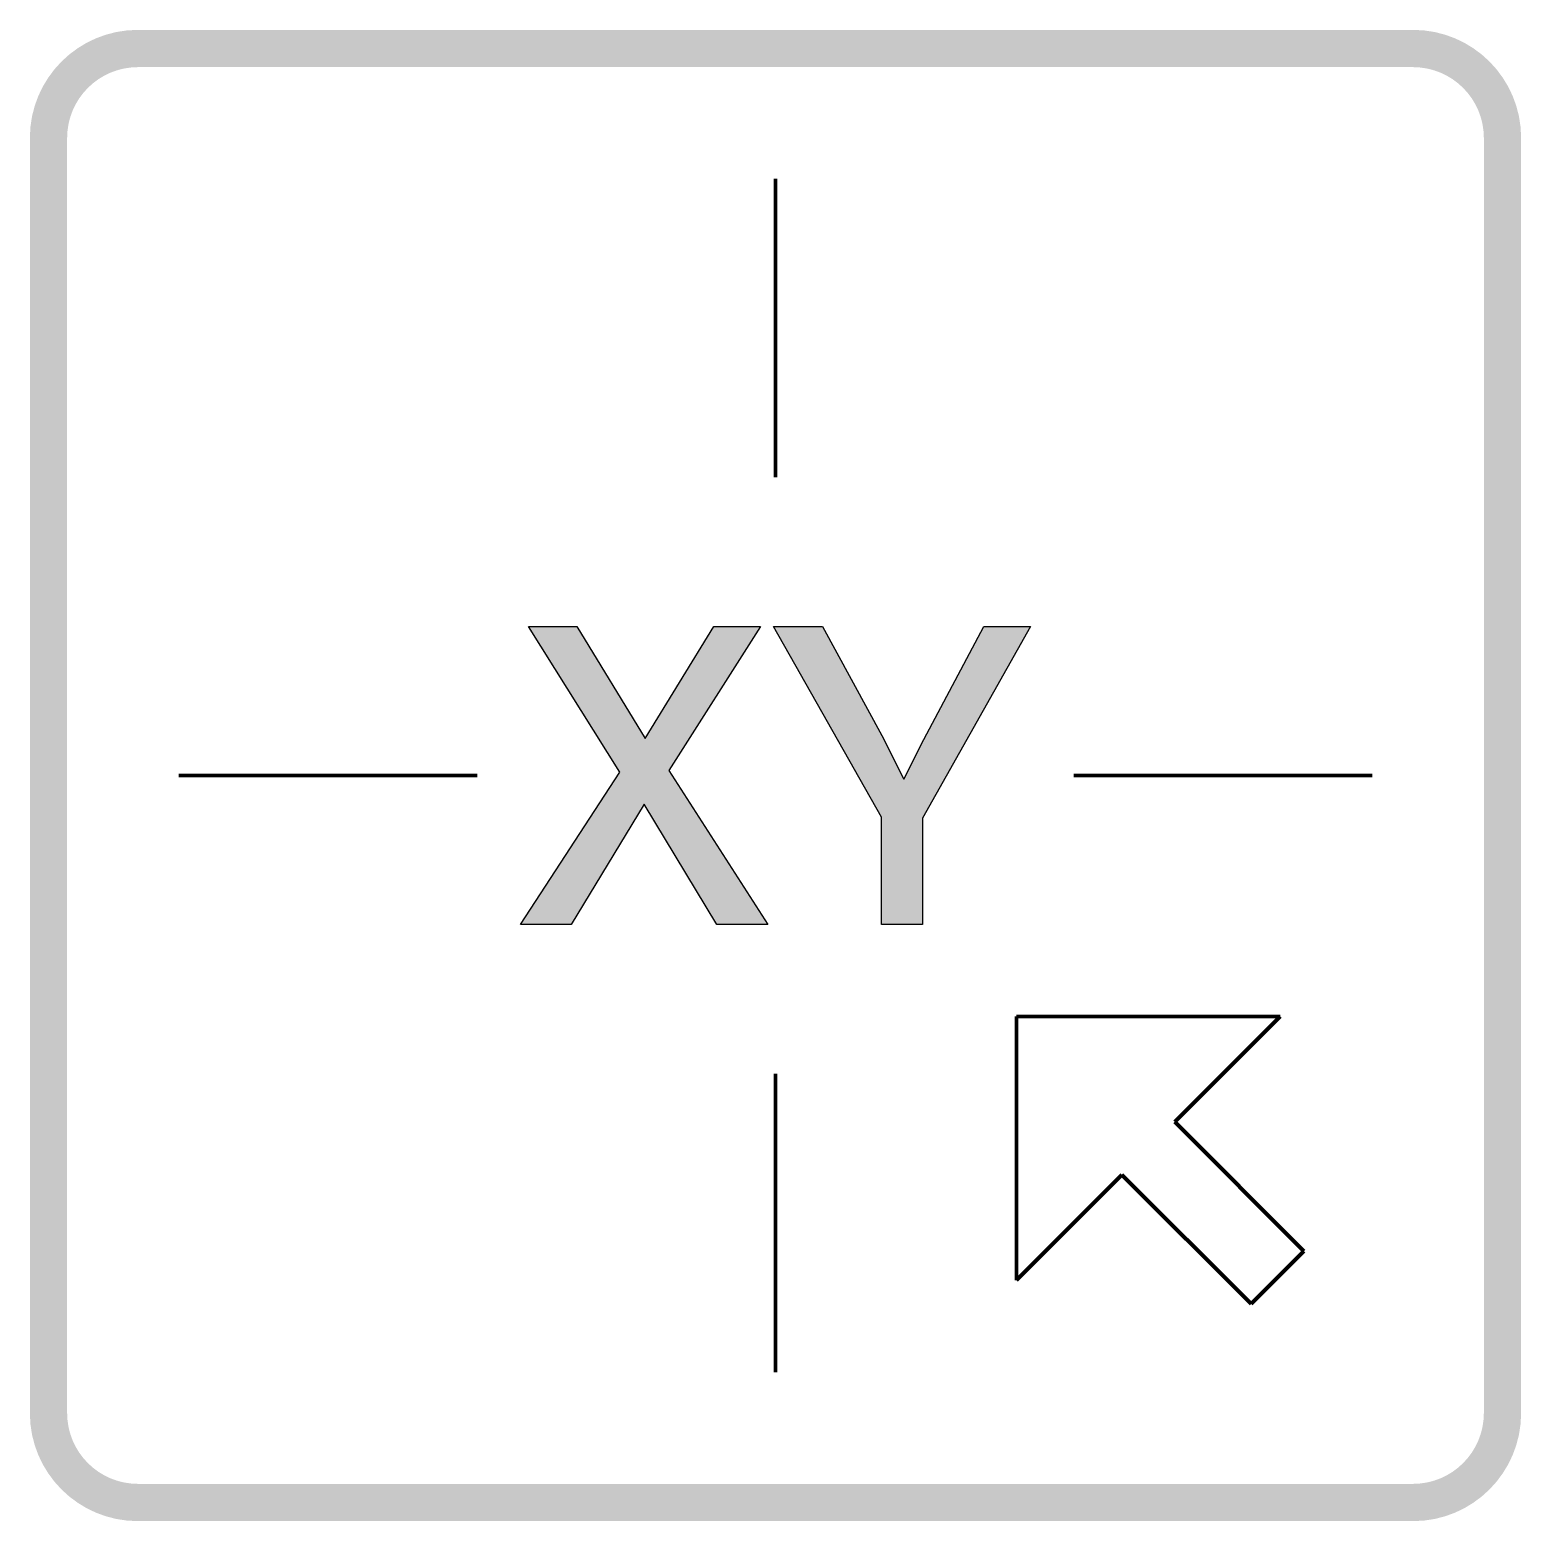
# Model space of a CAD drawing. Header units: millimetres. Extents: x -100 to 100, y -100 to 100.
import ezdxf

# ---------------------------------------------------------------- set-up
doc = ezdxf.new("R2010")
doc.units = ezdxf.units.MM
doc.layers.get('0').update_dxf_attribs({"color": 178, "lineweight": 25, "true_color": 0x000000})

msp = doc.modelspace()

# ---------------------------------------------------------------- hatches: boundary and pattern name
h = msp.add_hatch(color=256)
edge = h.paths.add_edge_path(flags=0)
edge.add_line((100, -85.5), (100, 85.5))
edge.add_arc((85.5, 85.5), 14.5, 0, 90)
edge.add_line((85.5, 100), (-85.5, 100))
edge.add_arc((-85.5, 85.5), 14.5, 90, 180)
edge.add_line((-100, 85.5), (-100, -85.5))
edge.add_arc((-85.5, -85.5), 14.5, 180, 270)
edge.add_line((-85.5, -100), (85.5, -100))
edge.add_arc((85.5, -85.5), 14.5, 270, 360)
edge = h.paths.add_edge_path(flags=0)
edge.add_arc((-85.5, 85.5), 9.5, 90, 180)
edge.add_line((-95, 85.5), (-95, -85.5))
edge.add_arc((-85.5, -85.5), 9.5, 180, 270)
edge.add_line((-85.5, -95), (85.5, -95))
edge.add_arc((85.5, -85.5), 9.5, 270, 360)
edge.add_line((95, -85.5), (95, 85.5))
edge.add_arc((85.5, 85.5), 9.5, 0, 90)
edge.add_line((85.5, 95), (-85.5, 95))
h = msp.add_hatch(color=256)
h.paths.add_polyline_path([(-17.62, -3.84), (-27.39, -20), (-34.18, -20), (-20.87, 0.44), (-33.11, 20), (-26.65, 20), (-17.5, 4.94), (-8.29, 20), (-2.02, 20), (-14.29, 0.69), (-1.01, -20), (-7.89, -20)], flags=0)
h.paths.add_polyline_path([(-0.28, 20), (6.3, 20), (14.26, 5.37), (17.2, -0.5), (19.89, 4.82), (27.94, 20), (34.18, 20), (19.71, -5.71), (19.71, -20), (14.2, -20), (14.2, -5.59)], flags=0)

# ---------------------------------------------------------------- linework, layer by layer
at = {"lineweight": 200}
for p, q in [((0, 80), (0, 40)), ((-80, 0), (-40, 0)), ((40, 0), (80, 0)), ((32.32, -32.32), (32.32, -67.68)), ((32.32, -32.32), (67.68, -32.32)), ((67.68, -32.32), (53.54, -46.46)), ((0, -40), (0, -80)), ((53.54, -46.46), (70.86, -63.78)), ((32.32, -67.68), (46.46, -53.54)), ((63.78, -70.86), (46.46, -53.54)), ((63.78, -70.86), (70.86, -63.78))]:
    msp.add_line(p, q, dxfattribs=at)
for p, q in [((-20.87, 0.44), (-33.11, 20)), ((-33.11, 20), (-26.65, 20)), ((-26.65, 20), (-17.5, 4.94)), ((-17.5, 4.94), (-8.29, 20)), ((-2.02, 20), (-14.29, 0.69)), ((-8.29, 20), (-2.02, 20)), ((14.2, -5.59), (-0.28, 20)), ((-0.28, 20), (6.3, 20)), ((6.3, 20), (14.26, 5.37)), ((34.18, 20), (19.71, -5.71)), ((19.89, 4.82), (27.94, 20)), ((27.94, 20), (34.18, 20)), ((14.26, 5.37), (17.2, -0.5)), ((17.2, -0.5), (19.89, 4.82)), ((-34.18, -20), (-20.87, 0.44)), ((-14.29, 0.69), (-1.01, -20)), ((-17.62, -3.84), (-27.39, -20)), ((-7.89, -20), (-17.62, -3.84)), ((14.2, -20), (14.2, -5.59)), ((19.71, -5.71), (19.71, -20)), ((-27.39, -20), (-34.18, -20)), ((-1.01, -20), (-7.89, -20)), ((19.71, -20), (14.2, -20))]:
    msp.add_line(p, q)

doc.saveas('drawing.dxf')
